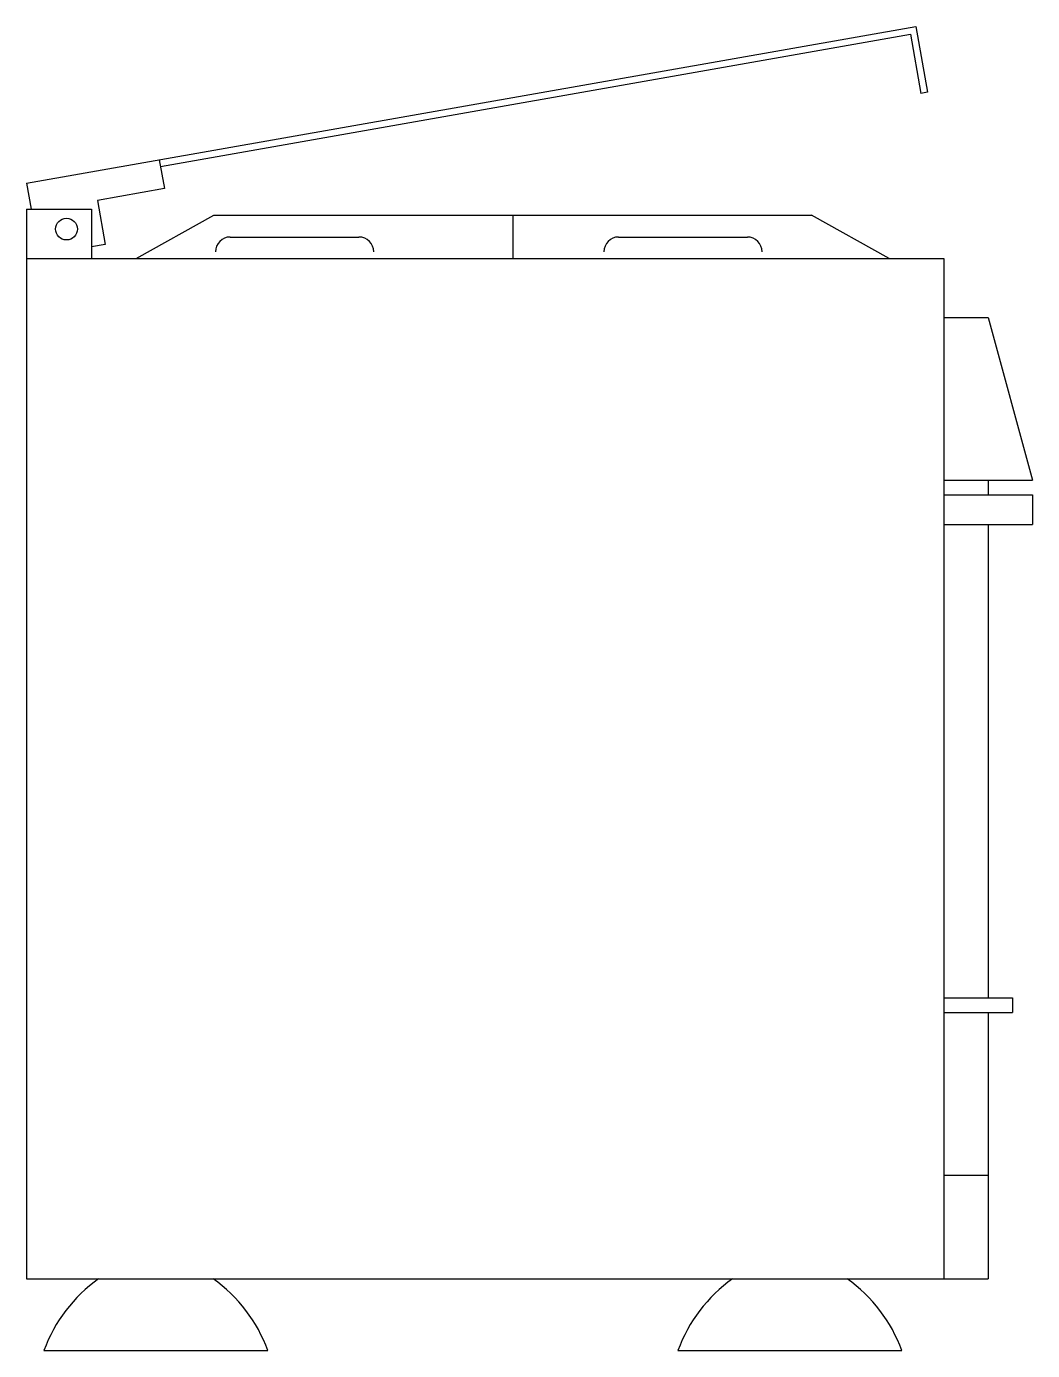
# Model space of a CAD drawing. Header units: millimetres. Extents: x -3021.382 to -3020.702, y 2895.426 to 2896.321.
import ezdxf

# ---------------------------------------------------------------- set-up
doc = ezdxf.new("R2010")
doc.units = ezdxf.units.MM
doc.header["$LTSCALE"] = 10
doc.layers.add('cozinha_fogões', color=2, linetype='Continuous')

msp = doc.modelspace()

# ---------------------------------------------------------------- linework, layer by layer
at = {"layer": 'cozinha_fogões', "color": 1}
for p, q in [((-3021.38206, 2896.21522), (-3020.78091, 2896.32122)), ((-3020.78091, 2896.32122), (-3020.77306, 2896.27671)), ((-3021.29149, 2896.22665), (-3020.78454, 2896.31604)), ((-3020.78454, 2896.31604), (-3020.77747, 2896.27593)), ((-3020.77306, 2896.27671), (-3020.77747, 2896.27593)), ((-3021.29227, 2896.23105), (-3021.28884, 2896.21161)), ((-3021.38206, 2896.21522), (-3021.37896, 2896.19765)), ((-3021.28884, 2896.21161), (-3021.33414, 2896.20362)), ((-3021.33414, 2896.20362), (-3021.32888, 2896.17383)), ((-3021.38206, 2896.19765), (-3021.33808, 2896.19765)), ((-3021.38206, 2896.19765), (-3021.38206, 2896.16445)), ((-3021.33808, 2896.19765), (-3021.33808, 2896.16445)), ((-3021.30797, 2896.16445), (-3021.25536, 2896.19375)), ((-3021.25536, 2896.19375), (-3020.85148, 2896.19375)), ((-3021.05342, 2896.19375), (-3021.05342, 2896.16445)), ((-3020.79887, 2896.16445), (-3020.85148, 2896.19375)), ((-3021.24431, 2896.17886), (-3021.15732, 2896.17886)), ((-3020.98181, 2896.17886), (-3020.89482, 2896.17886)), ((-3021.32888, 2896.17383), (-3021.33808, 2896.1722))]:
    msp.add_line(p, q, dxfattribs=at)
at = {"layer": 'cozinha_fogões'}
for p, q in [((-3021.38206, 2896.16445), (-3021.38206, 2895.47445)), ((-3021.38206, 2896.16445), (-3020.76206, 2896.16445)), ((-3020.76206, 2896.16445), (-3020.76206, 2895.47445)), ((-3020.76206, 2896.12445), (-3020.73206, 2896.12445)), ((-3020.73206, 2896.12445), (-3020.70206, 2896.01445)), ((-3020.76206, 2896.01445), (-3020.70206, 2896.01445)), ((-3020.73206, 2896.01445), (-3020.73206, 2896.00445)), ((-3020.76206, 2896.00445), (-3020.70206, 2896.00445)), ((-3020.70206, 2896.00445), (-3020.70206, 2895.98445)), ((-3020.76206, 2895.98445), (-3020.70206, 2895.98445)), ((-3020.73206, 2895.98445), (-3020.73206, 2895.66445)), ((-3020.76206, 2895.66445), (-3020.71567, 2895.66445)), ((-3020.71567, 2895.66445), (-3020.71567, 2895.65445)), ((-3020.76206, 2895.65445), (-3020.71567, 2895.65445)), ((-3020.73206, 2895.65445), (-3020.73206, 2895.47445)), ((-3020.76206, 2895.54445), (-3020.73206, 2895.54445)), ((-3021.38206, 2895.47445), (-3020.73206, 2895.47445)), ((-3021.37024, 2895.426), (-3021.21899, 2895.426)), ((-3020.94171, 2895.426), (-3020.79046, 2895.426))]:
    msp.add_line(p, q, dxfattribs=at)
at = {"layer": 'cozinha_fogões', "color": 1}
msp.add_circle((-3021.35503, 2896.18426), 0.00737, dxfattribs=at)
for centre, start, end in [((-3021.24431, 2896.16886), 90, 180), ((-3021.15732, 2896.16886), 0, 90), ((-3020.98181, 2896.16886), 90, 180), ((-3020.89482, 2896.16886), 0, 90)]:
    msp.add_arc(centre, 0.01, start, end, dxfattribs=at)
at = {"layer": 'cozinha_fogões'}
for centre, start, end in [((-3021.27503, 2895.39171), 125.15159, 160.19524), ((-3021.31419, 2895.39171), 19.80476, 54.84841), ((-3020.8465, 2895.39171), 125.15159, 160.19524), ((-3020.88566, 2895.39171), 19.80476, 54.84841)]:
    msp.add_arc(centre, 0.10119, start, end, dxfattribs=at)

doc.saveas('drawing.dxf')
